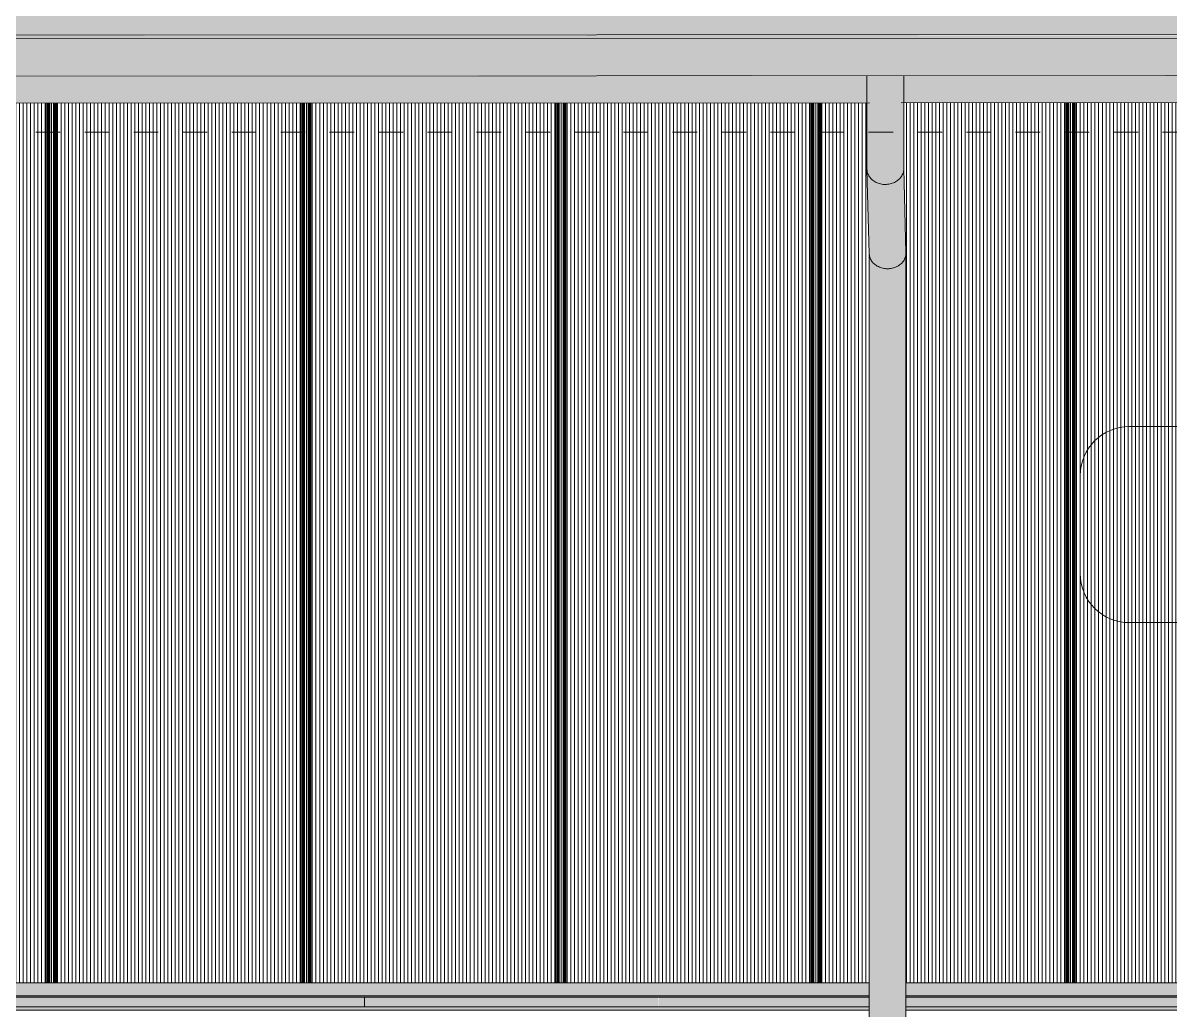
# Model space of a CAD drawing. Header units: metres. Extents: x -2362 to -2010, y -1 to 30.
# Drawn here: x -2189.832 to -2185.15, y 11.658 to 15.686 of the extents above; entities that cross this region are included whole.
import ezdxf

# ---------------------------------------------------------------- set-up
doc = ezdxf.new("R2010")
doc.units = ezdxf.units.M
doc.linetypes.add('AEC_Center', pattern=[0.024, 0.012, -0.004, 0.004, -0.004])
for name, color, linetype, lineweight in [('A-FLOR-LEVL', 51, 'Continuous', 5), ('A-GENM', 13, 'Continuous', 5), ('A-GLAZ-CURT', 52, 'Continuous', 5), ('A-GLAZ-CWMG', 51, 'Continuous', 5), ('A-ROOF', 132, 'Continuous', 5), ('A-WALL', 113, 'Continuous', 5), ('A-WALL-IDEN', 211, 'Continuous', 5), ('P-SANR-FIXT', 6, 'Continuous', 5), ('S-BEAM', 12, 'Continuous', 5)]:
    doc.layers.add(name, color=color, linetype=linetype, lineweight=lineweight)

# ---------------------------------------------------------------- blocks, each defined once
blk = doc.blocks.new('Mechanical - Condensers - Mechanical - Condensers-1249279-SOUTH EAST - PART A')
at = {"layer": 'A-GENM'}
for points in [[(-947.6739, 11.6705), (-947.5739, 11.6705), (-947.5739, 11.7105), (-947.6739, 11.7105)], [(-947.574, 11.6705), (-946.5739, 11.6705), (-946.5739, 11.7105), (-947.574, 11.7105)], [(-946.5032, 11.6705), (-946.4739, 11.6705), (-946.4759, 11.7105), (-946.5739, 11.7105), (-946.5739, 11.6705), (-946.5151, 11.6705)]]:
    blk.add_hatch(color=256, dxfattribs=at).paths.add_polyline_path(points)
blk.add_line((-947.6739, 11.7105), (-947.6739, 11.6705), dxfattribs=at)
blk = doc.blocks.new('Downpipe - L Spreader - Default-V77-SOUTH EAST - PART A')
at = {"layer": 'P-SANR-FIXT'}
for points in [[(-945.5483, 15.0271), (-945.5289, 15.0292), (-945.5108, 15.0355), (-945.4952, 15.0455), (-945.4832, 15.0585), (-945.4756, 15.0737), (-945.473, 15.09), (-945.4748, 15.3607), (-945.483, 15.3607), (-945.4832, 15.4707), (-945.6127, 15.4707), (-945.6131, 15.3607), (-945.623, 15.3607), (-945.623, 15.09), (-945.6205, 15.0737), (-945.6131, 15.0585), (-945.6013, 15.0455), (-945.5858, 15.0355), (-945.5677, 15.0292)], [(-945.5391, 14.6832), (-945.5197, 14.6854), (-945.5016, 14.6917), (-945.486, 14.7017), (-945.474, 14.7147), (-945.4664, 14.7299), (-945.4638, 14.7485), (-945.473, 15.09), (-945.4756, 15.0737), (-945.4832, 15.0585), (-945.4952, 15.0455), (-945.5108, 15.0355), (-945.5289, 15.0292), (-945.5483, 15.0271), (-945.5677, 15.0292), (-945.5858, 15.0355), (-945.6013, 15.0455), (-945.6131, 15.0585), (-945.6205, 15.0737), (-945.6226, 15.0737), (-945.6113, 14.7299), (-945.6013, 14.7118), (-945.5858, 14.6976), (-945.5677, 14.6886), (-945.5585, 14.6854)], [(-945.5391, 11.5033), (-945.4682, 11.5059), (-945.4638, 11.5072), (-945.4638, 14.7462), (-945.4695, 14.7236), (-945.4756, 14.7129), (-945.486, 14.7017), (-945.5108, 14.6885), (-945.5289, 14.6844), (-945.5483, 14.6843), (-945.5677, 14.6886), (-945.5766, 14.6917), (-945.592, 14.7017), (-945.6039, 14.7147), (-945.6113, 14.7299), (-945.6138, 14.7462), (-945.6137, 11.5072), (-945.6038, 11.5052), (-945.5584, 11.5034)]]:
    blk.add_hatch(color=256, dxfattribs=at).paths.add_polyline_path(points)
for p, q in [((-945.623, 15.471), (-945.623, 15.0897)), ((-945.473, 15.0903), (-945.473, 15.471)), ((-945.623, 15.0883), (-945.6137, 14.7445)), ((-945.4638, 14.7479), (-945.473, 15.0917)), ((-945.6138, 14.7459), (-945.6138, 11.5049)), ((-945.4638, 11.5049), (-945.4638, 14.7465))]:
    blk.add_line(p, q, dxfattribs=at)
for points in [[(-945.473, 15.09), (-945.473, 15.0873), (-945.4735, 15.0818), (-945.4754, 15.0737), (-945.4786, 15.0658), (-945.4823, 15.0597), (-945.4858, 15.055), (-945.4896, 15.0505), (-945.4951, 15.0454), (-945.5025, 15.0399), (-945.5107, 15.0353), (-945.5195, 15.0317), (-945.532, 15.0282), (-945.5484, 15.0263), (-945.568, 15.0285), (-945.5832, 15.0338), (-945.5941, 15.0399), (-945.6014, 15.0454), (-945.6068, 15.0505), (-945.6106, 15.055), (-945.614, 15.0597), (-945.6176, 15.0658), (-945.6207, 15.0737), (-945.6226, 15.0818), (-945.623, 15.0873), (-945.623, 15.09)], [(-945.4638, 14.7462), (-945.4638, 14.7434), (-945.4642, 14.7378), (-945.4662, 14.7299), (-945.4694, 14.722), (-945.4731, 14.7158), (-945.4766, 14.7112), (-945.4804, 14.7067), (-945.4858, 14.7015), (-945.4933, 14.6961), (-945.5015, 14.6915), (-945.5103, 14.6879), (-945.5227, 14.6843), (-945.5391, 14.6825), (-945.5587, 14.6847), (-945.574, 14.69), (-945.5848, 14.6961), (-945.5922, 14.7015), (-945.5976, 14.7067), (-945.6014, 14.7112), (-945.6048, 14.7158), (-945.6084, 14.722), (-945.6115, 14.7299), (-945.6134, 14.7378), (-945.6138, 14.7434), (-945.6138, 14.7462)]]:
    blk.add_open_spline(points, degree=3, knots=[0, 0, 0, 0, 0.041667, 0.083333, 0.125, 0.166667, 0.1875, 0.208333, 0.25, 0.291667, 0.333333, 0.375, 0.416667, 0.5, 0.583333, 0.666667, 0.708333, 0.75, 0.791667, 0.8125, 0.833333, 0.875, 0.916667, 0.958333, 1, 1, 1, 1], dxfattribs=at)
blk.add_open_spline([(-945.4638, 14.7479), (-945.4638, 14.7474), (-945.4638, 14.7469), (-945.4638, 14.7465)], degree=3, dxfattribs=at)
blk = doc.blocks.new('MulticellPanel_Polycarbonate_Danpal_1040w - Blue-V133-SOUTH EAST - PART A')
at = {"layer": 'A-GLAZ-CURT'}
h = blk.add_hatch(dxfattribs=at)
h.set_pattern_fill('FP_96', color=256, style=0, pattern_type=2)
h.set_pattern_definition([(90, (-944.881, 11.724), (-0.015, 9e-19), [])])
h.paths.add_polyline_path([(-943.7645, 11.7694), (-943.7515, 11.7694), (-943.7515, 15.3615), (-943.7581, 15.3615), (-943.7601, 11.7705), (-943.7652, 11.7705), (-943.7652, 15.3615), (-943.7697, 15.3615), (-943.7697, 11.7705), (-943.7757, 11.7705), (-943.7757, 15.3615), (-944.7674, 15.361), (-944.7682, 11.7705), (-944.7733, 11.7705), (-944.7733, 15.361), (-944.7779, 15.361), (-944.7793, 11.7705), (-944.785, 11.7705), (-944.785, 15.361), (-944.7915, 15.361), (-944.7915, 11.7694), (-943.7646, 11.7694)])
for p, q in [((-944.7915, 11.7694), (-944.7915, 15.361)), ((-943.7515, 11.7694), (-943.7515, 15.3615))]:
    blk.add_line(p, q, dxfattribs=at)
blk = doc.blocks.new('MulticellPanel_Polycarbonate_Danpal_1040w - Blue-V134-SOUTH EAST - PART A')
at = {"layer": 'A-GLAZ-CURT'}
h = blk.add_hatch(dxfattribs=at)
h.set_pattern_fill('FP_97', color=256, style=0, pattern_type=2)
h.set_pattern_definition([(90, (-945.921, 11.724), (-0.015, 9e-19), [])])
h.paths.add_polyline_path([(-944.9798, 11.7694), (-944.7915, 11.7694), (-944.7915, 15.361), (-944.7981, 15.361), (-944.8001, 11.7705), (-944.8052, 11.7705), (-944.8052, 15.361), (-944.8097, 15.361), (-944.8097, 11.7705), (-944.8157, 11.7705), (-944.8157, 15.361), (-945.473, 15.3607), (-945.4714, 15.0292), (-945.4638, 14.7299), (-945.4638, 11.7694)])
h.paths.add_polyline_path([(-945.8082, 11.7694), (-945.6138, 11.7694), (-945.6138, 14.7462), (-945.623, 15.1641), (-945.623, 15.3607), (-945.8074, 15.3606), (-945.8082, 11.7705), (-945.8133, 11.7705), (-945.8133, 15.3606), (-945.8179, 15.3606), (-945.8193, 11.7705), (-945.825, 11.7705), (-945.825, 15.3606), (-945.8315, 15.3606), (-945.8315, 11.7694), (-945.8133, 11.7694)])
for p, q in [((-945.8315, 11.7694), (-945.8315, 15.3606)), ((-944.7915, 11.7694), (-944.7915, 15.361))]:
    blk.add_line(p, q, dxfattribs=at)
blk = doc.blocks.new('MulticellPanel_Polycarbonate_Danpal_1040w - Blue-V135-SOUTH EAST - PART A')
at = {"layer": 'A-GLAZ-CURT'}
h = blk.add_hatch(dxfattribs=at)
h.set_pattern_fill('FP_98', color=256, style=0, pattern_type=2)
h.set_pattern_definition([(90, (-946.961, 11.724), (-0.015, 9e-19), [])])
h.paths.add_polyline_path([(-945.844, 11.7694), (-945.8315, 11.7694), (-945.8315, 15.3606), (-945.8381, 15.3606), (-945.8401, 11.7705), (-945.8452, 11.7705), (-945.8452, 15.3606), (-945.8497, 15.3606), (-945.8497, 11.7705), (-945.8557, 11.7705), (-945.8557, 15.3606), (-946.8474, 15.3601), (-946.8482, 11.7705), (-946.8533, 11.7705), (-946.8533, 15.3601), (-946.8579, 15.3601), (-946.8593, 11.7705), (-946.865, 11.7705), (-946.865, 15.3601), (-946.8715, 15.3601), (-946.8715, 11.7694), (-945.8442, 11.7694)])
for p, q in [((-946.8715, 11.7694), (-946.8715, 15.3601)), ((-945.8315, 11.7694), (-945.8315, 15.3606))]:
    blk.add_line(p, q, dxfattribs=at)
blk = doc.blocks.new('MulticellPanel_Polycarbonate_Danpal_1040w - Blue-V136-SOUTH EAST - PART A')
at = {"layer": 'A-GLAZ-CURT'}
h = blk.add_hatch(dxfattribs=at)
h.set_pattern_fill('FP_99', color=256, style=0, pattern_type=2)
h.set_pattern_definition([(90, (-948.001, 11.724), (-0.015, 9e-19), [])])
h.paths.add_polyline_path([(-946.8953, 11.7694), (-946.8715, 11.7694), (-946.8715, 15.3601), (-946.8781, 15.3601), (-946.8801, 11.7705), (-946.8852, 11.7705), (-946.8852, 15.3601), (-946.8897, 15.3601), (-946.8897, 11.7705), (-946.8957, 11.7705), (-946.8957, 15.3601), (-947.8874, 15.3597), (-947.8882, 11.7705), (-947.8933, 11.7705), (-947.8933, 15.3597), (-947.8979, 15.3597), (-947.8993, 11.7705), (-947.905, 11.7705), (-947.905, 15.3597), (-947.9115, 15.3597), (-947.9104, 11.7694), (-946.8955, 11.7694)])
for p, q in [((-947.9115, 11.7694), (-947.9115, 15.3597)), ((-946.8715, 11.7694), (-946.8715, 15.3601))]:
    blk.add_line(p, q, dxfattribs=at)
blk = doc.blocks.new('MulticellPanel_Polycarbonate_Danpal_1040w - Blue-V137-SOUTH EAST - PART A')
at = {"layer": 'A-GLAZ-CURT'}
h = blk.add_hatch(dxfattribs=at)
h.set_pattern_fill('FP_100', color=256, style=0, pattern_type=2)
h.set_pattern_definition([(90, (-949.041, 11.724), (-0.015, 9e-19), [])])
h.paths.add_polyline_path([(-947.9353, 11.7694), (-947.9115, 11.7694), (-947.9115, 15.3597), (-947.9181, 15.3597), (-947.9201, 11.7705), (-947.9252, 11.7705), (-947.9252, 15.3597), (-947.9297, 15.3597), (-947.9297, 11.7705), (-947.9357, 11.7705), (-947.9357, 15.3597), (-948.9274, 15.3592), (-948.9282, 11.7705), (-948.9333, 11.7705), (-948.9333, 15.3592), (-948.9379, 15.3592), (-948.9393, 11.7705), (-948.945, 11.7705), (-948.945, 15.3592), (-948.9515, 15.3592), (-948.9515, 11.7694), (-947.9355, 11.7694)])
for p, q in [((-947.9115, 11.7694), (-947.9115, 15.3597)), ((-948.9515, 11.7694), (-948.9515, 15.3592))]:
    blk.add_line(p, q, dxfattribs=at)
blk = doc.blocks.new('MulticellPanel_Polycarbonate_Danpal_1040w - Premium Purple-V138-SOUTH EAST - PART A')
at = {"layer": 'A-GLAZ-CURT'}
h = blk.add_hatch(dxfattribs=at)
h.set_pattern_fill('FP_101', color=256, style=0, pattern_type=2)
h.set_pattern_definition([(90, (-950.081, 11.724), (-0.015, 9e-19), [])])
h.paths.add_polyline_path([(-949.9836, 11.7694), (-948.9515, 11.7694), (-948.9515, 15.3592), (-948.9581, 15.3592), (-948.9601, 11.7705), (-948.9652, 11.7705), (-948.9652, 15.3592), (-948.9697, 15.3592), (-948.9697, 11.7705), (-948.9757, 11.7705), (-948.9757, 15.3592), (-949.9674, 15.3588), (-949.9682, 11.7705), (-949.9733, 11.7705), (-949.9733, 15.3588), (-949.9779, 15.3588), (-949.9793, 11.7705), (-949.985, 11.7705), (-949.985, 15.3588), (-949.9915, 15.3588), (-949.9915, 11.7694), (-949.9837, 11.7694)])
for p, q in [((-949.9915, 11.7694), (-949.9915, 15.3588)), ((-948.9515, 11.7694), (-948.9515, 15.3592))]:
    blk.add_line(p, q, dxfattribs=at)
blk = doc.blocks.new('Rectangular Mullion - Frame_Framed Facade_Danpal_DPANMF BT1-1113569-SOUTH EAST - PART A')
at = {"layer": 'A-GLAZ-CWMG'}
for points in [[(-914.6969, 11.716), (-914.6315, 11.716), (-914.6315, 11.7694), (-915.6715, 11.7694), (-915.6715, 11.716), (-915.1854, 11.716)], [(-914.6315, 11.7105), (-914.6315, 11.716), (-915.6715, 11.716), (-915.6715, 11.7105), (-914.6969, 11.7105)]]:
    blk.add_hatch(color=256, dxfattribs=at).paths.add_polyline_path(points)
for p, q in [((-915.6715, 11.7694), (-914.6315, 11.7694)), ((-915.6715, 11.716), (-914.6315, 11.716)), ((-915.6715, 11.7105), (-914.6315, 11.7105))]:
    blk.add_line(p, q, dxfattribs=at)
blk = doc.blocks.new('Rectangular Mullion - Frame_Framed Facade_Danpal_DPANMF BT1-V167-SOUTH EAST - PART A')
at = {"layer": 'A-GLAZ-CWMG'}
h = blk.add_hatch(color=256, dxfattribs=at)
h.paths.add_polyline_path([(-944.9798, 11.716), (-944.7915, 11.716), (-944.7915, 11.7694), (-945.4638, 11.7694), (-945.4638, 11.716)])
h.paths.add_polyline_path([(-945.8315, 11.716), (-945.6138, 11.716), (-945.6138, 11.7694), (-945.8315, 11.7694)])
h = blk.add_hatch(color=256, dxfattribs=at)
h.paths.add_polyline_path([(-944.7915, 11.7105), (-944.7915, 11.716), (-945.4638, 11.716), (-945.4638, 11.7105), (-944.9798, 11.7105)])
h.paths.add_polyline_path([(-945.8315, 11.7105), (-945.6138, 11.7105), (-945.6138, 11.716), (-945.8315, 11.716)])
for p, q in [((-945.8315, 11.7694), (-945.6135, 11.7694)), ((-945.464, 11.7694), (-944.7915, 11.7694)), ((-945.8315, 11.716), (-945.6136, 11.716)), ((-945.8315, 11.7105), (-945.6136, 11.7105)), ((-945.4639, 11.716), (-944.7915, 11.716)), ((-945.4639, 11.7105), (-944.7915, 11.7105))]:
    blk.add_line(p, q, dxfattribs=at)
blk = doc.blocks.new('Rectangular Mullion - Mullion_FramedFacade_Danpal_DPAEC50-V200-SOUTH EAST - PART A')
at = {"layer": 'A-GLAZ-CWMG'}
for points in [[(-944.8148, 11.7705), (-944.8097, 11.7705), (-944.8097, 15.361), (-944.8148, 15.361), (-944.8148, 11.8605)], [(-944.8038, 11.7705), (-944.8001, 11.7705), (-944.8001, 15.361), (-944.8038, 15.361), (-944.8038, 11.8605)], [(-944.7829, 11.7705), (-944.7793, 11.7705), (-944.7793, 15.361), (-944.7829, 15.361), (-944.7829, 11.8605)], [(-944.7733, 11.7705), (-944.7682, 11.7705), (-944.7682, 15.361), (-944.7733, 15.361), (-944.7733, 11.8605)], [(-944.8052, 11.7705), (-944.8048, 11.7705), (-944.8052, 11.8605)], [(-944.785, 11.7705), (-944.7837, 11.7705), (-944.785, 11.8605)], [(-944.7793, 11.7705), (-944.7783, 11.7705), (-944.7793, 11.8605)], [(-944.7783, 11.7705), (-944.7779, 11.7705), (-944.7783, 11.8605)], [(-944.8151, 11.7705), (-944.8148, 11.7705), (-944.8153, 11.7705)], [(-944.7999, 11.7705), (-944.7993, 11.7705), (-944.8001, 11.7705)], [(-944.7832, 11.7705), (-944.7829, 11.7705), (-944.7834, 11.7705)], [(-944.768, 11.7705), (-944.7674, 11.7705), (-944.7682, 11.7705)]]:
    blk.add_hatch(color=256, dxfattribs=at).paths.add_polyline_path(points)
for p, q in [((-944.8148, 15.361), (-944.8148, 11.7705)), ((-944.8097, 15.361), (-944.8097, 11.7705)), ((-944.808, 11.7705), (-944.808, 15.361)), ((-944.8048, 15.361), (-944.8048, 11.7705)), ((-944.8038, 15.361), (-944.8038, 11.7705)), ((-944.8001, 15.361), (-944.8001, 11.7705)), ((-944.7993, 15.361), (-944.7993, 11.7705)), ((-944.7837, 15.361), (-944.7837, 11.7705)), ((-944.7829, 15.361), (-944.7829, 11.7705)), ((-944.7793, 15.361), (-944.7793, 11.7705)), ((-944.7783, 15.361), (-944.7783, 11.7705)), ((-944.7751, 15.361), (-944.7751, 11.7705)), ((-944.7733, 15.361), (-944.7733, 11.7705)), ((-944.7682, 15.361), (-944.7682, 11.7705)), ((-944.7672, 11.7705), (-944.7672, 15.361)), ((-944.8157, 11.7705), (-944.8148, 11.7705)), ((-944.8097, 11.7705), (-944.8148, 11.7705)), ((-944.8052, 11.7705), (-944.8048, 11.7705)), ((-944.8048, 11.7705), (-944.8038, 11.7705)), ((-944.8001, 11.7705), (-944.8038, 11.7705)), ((-944.8001, 11.7705), (-944.7993, 11.7705)), ((-944.7973, 11.7705), (-944.7993, 11.7705)), ((-944.7837, 11.7705), (-944.7858, 11.7705)), ((-944.7837, 11.7705), (-944.7829, 11.7705)), ((-944.7793, 11.7705), (-944.7829, 11.7705)), ((-944.7793, 11.7705), (-944.7783, 11.7705)), ((-944.7783, 11.7705), (-944.7778, 11.7705)), ((-944.7682, 11.7705), (-944.7733, 11.7705)), ((-944.7682, 11.7705), (-944.7674, 11.7705))]:
    blk.add_line(p, q, dxfattribs=at)
for points, knots in [([(-944.8088, 11.7705), (-944.8088, 11.7705), (-944.8091, 11.7705), (-944.8094, 11.7705), (-944.8097, 11.7705)], [0.7083223, 0.7083223, 0.7083223, 0.7083223, 0.75, 1, 1, 1, 1]), ([(-944.7733, 11.7705), (-944.7735, 11.7705), (-944.7737, 11.7705), (-944.7739, 11.7705), (-944.774, 11.7705), (-944.7742, 11.7705), (-944.7742, 11.7705), (-944.7743, 11.7705)], [0, 0, 0, 0, 0.0833333, 0.1666667, 0.2083333, 0.25, 0.2916774, 0.2916774, 0.2916774, 0.2916774])]:
    blk.add_open_spline(points, degree=3, knots=knots, dxfattribs=at)
blk = doc.blocks.new('Rectangular Mullion - Mullion_FramedFacade_Danpal_DPAEC50-V201-SOUTH EAST - PART A')
at = {"layer": 'A-GLAZ-CWMG'}
for points in [[(-945.8548, 11.7705), (-945.8497, 11.7705), (-945.8497, 15.3606), (-945.8548, 15.3606), (-945.8548, 11.8605)], [(-945.8438, 11.7705), (-945.8401, 11.7705), (-945.8401, 15.3606), (-945.8438, 15.3606), (-945.8438, 11.8605)], [(-945.8229, 11.7705), (-945.8193, 11.7705), (-945.8193, 15.3606), (-945.8229, 15.3606), (-945.8229, 11.8605)], [(-945.8133, 11.7705), (-945.8082, 11.7705), (-945.8082, 15.3606), (-945.8133, 15.3606), (-945.8133, 11.8605)], [(-945.825, 11.7705), (-945.8237, 11.7705), (-945.825, 11.8605)], [(-945.8193, 11.7705), (-945.8183, 11.7705), (-945.8193, 11.8605)], [(-945.8551, 11.7705), (-945.8548, 11.7705), (-945.8553, 11.7705)], [(-945.8399, 11.7705), (-945.8393, 11.7705), (-945.8401, 11.7705)], [(-945.8232, 11.7705), (-945.8229, 11.7705), (-945.8234, 11.7705)], [(-945.808, 11.7705), (-945.8074, 11.7705), (-945.8082, 11.7705)]]:
    blk.add_hatch(color=256, dxfattribs=at).paths.add_polyline_path(points)
for p, q in [((-945.8548, 15.3606), (-945.8548, 11.7705)), ((-945.8497, 15.3606), (-945.8497, 11.7705)), ((-945.848, 11.7705), (-945.848, 15.3606)), ((-945.8448, 15.3606), (-945.8448, 11.7705)), ((-945.8438, 15.3606), (-945.8438, 11.7705)), ((-945.8401, 15.3606), (-945.8401, 11.7705)), ((-945.8393, 15.3606), (-945.8393, 11.7705)), ((-945.8237, 15.3606), (-945.8237, 11.7705)), ((-945.8229, 15.3606), (-945.8229, 11.7705)), ((-945.8193, 15.3606), (-945.8193, 11.7705)), ((-945.8183, 15.3606), (-945.8183, 11.7705)), ((-945.8151, 15.3606), (-945.8151, 11.7705)), ((-945.8133, 15.3606), (-945.8133, 11.7705)), ((-945.8082, 15.3606), (-945.8082, 11.7705)), ((-945.8072, 11.7705), (-945.8072, 15.3606)), ((-945.8557, 11.7705), (-945.8548, 11.7705)), ((-945.8497, 11.7705), (-945.8548, 11.7705)), ((-945.8452, 11.7705), (-945.8448, 11.7705)), ((-945.8448, 11.7705), (-945.8438, 11.7705)), ((-945.8401, 11.7705), (-945.8438, 11.7705)), ((-945.8401, 11.7705), (-945.8393, 11.7705)), ((-945.8373, 11.7705), (-945.8393, 11.7705)), ((-945.8237, 11.7705), (-945.8258, 11.7705)), ((-945.8237, 11.7705), (-945.8229, 11.7705)), ((-945.8193, 11.7705), (-945.8229, 11.7705)), ((-945.8193, 11.7705), (-945.8183, 11.7705)), ((-945.8183, 11.7705), (-945.8178, 11.7705)), ((-945.8082, 11.7705), (-945.8133, 11.7705)), ((-945.8082, 11.7705), (-945.8074, 11.7705))]:
    blk.add_line(p, q, dxfattribs=at)
for points, knots in [([(-945.8488, 11.7705), (-945.8488, 11.7705), (-945.8491, 11.7705), (-945.8494, 11.7705), (-945.8497, 11.7705)], [0.7083223, 0.7083223, 0.7083223, 0.7083223, 0.75, 1, 1, 1, 1]), ([(-945.8133, 11.7705), (-945.8135, 11.7705), (-945.8137, 11.7705), (-945.8139, 11.7705), (-945.814, 11.7705), (-945.8142, 11.7705), (-945.8142, 11.7705), (-945.8143, 11.7705)], [0, 0, 0, 0, 0.0833333, 0.1666667, 0.2083333, 0.25, 0.2916774, 0.2916774, 0.2916774, 0.2916774])]:
    blk.add_open_spline(points, degree=3, knots=knots, dxfattribs=at)
blk = doc.blocks.new('Rectangular Mullion - Mullion_FramedFacade_Danpal_DPAEC50-V202-SOUTH EAST - PART A')
at = {"layer": 'A-GLAZ-CWMG'}
for points in [[(-946.8948, 11.7705), (-946.8897, 11.7705), (-946.8897, 15.3601), (-946.8948, 15.3601), (-946.8948, 11.8605)], [(-946.8838, 11.7705), (-946.8801, 11.7705), (-946.8801, 15.3601), (-946.8838, 15.3601), (-946.8838, 11.8605)], [(-946.8629, 11.7705), (-946.8593, 11.7705), (-946.8593, 15.3601), (-946.8629, 15.3601), (-946.8629, 11.8605)], [(-946.8533, 11.7705), (-946.8482, 11.7705), (-946.8482, 15.3601), (-946.8533, 15.3601), (-946.8533, 11.8605)], [(-946.8852, 11.7705), (-946.8848, 11.7705), (-946.8852, 11.8605)], [(-946.865, 11.7705), (-946.8637, 11.7705), (-946.865, 11.8605)], [(-946.8593, 11.7705), (-946.8583, 11.7705), (-946.8593, 11.8605)], [(-946.8583, 11.7705), (-946.8579, 11.7705), (-946.8583, 11.8605)], [(-946.8951, 11.7705), (-946.8948, 11.7705), (-946.8953, 11.7705)], [(-946.8799, 11.7705), (-946.8793, 11.7705), (-946.8801, 11.7705)], [(-946.8632, 11.7705), (-946.8629, 11.7705), (-946.8634, 11.7705)], [(-946.848, 11.7705), (-946.8474, 11.7705), (-946.8482, 11.7705)]]:
    blk.add_hatch(color=256, dxfattribs=at).paths.add_polyline_path(points)
for p, q in [((-946.8948, 15.3601), (-946.8948, 11.7705)), ((-946.8897, 15.3601), (-946.8897, 11.7705)), ((-946.888, 11.7705), (-946.888, 15.3601)), ((-946.8848, 15.3601), (-946.8848, 11.7705)), ((-946.8838, 15.3601), (-946.8838, 11.7705)), ((-946.8801, 15.3601), (-946.8801, 11.7705)), ((-946.8793, 15.3601), (-946.8793, 11.7705)), ((-946.8637, 15.3601), (-946.8637, 11.7705)), ((-946.8629, 15.3601), (-946.8629, 11.7705)), ((-946.8593, 15.3601), (-946.8593, 11.7705)), ((-946.8583, 15.3601), (-946.8583, 11.7705)), ((-946.8551, 15.3601), (-946.8551, 11.7705)), ((-946.8533, 15.3601), (-946.8533, 11.7705)), ((-946.8482, 15.3601), (-946.8482, 11.7705)), ((-946.8472, 11.7705), (-946.8472, 15.3601)), ((-946.8957, 11.7705), (-946.8948, 11.7705)), ((-946.8897, 11.7705), (-946.8948, 11.7705)), ((-946.8852, 11.7705), (-946.8848, 11.7705)), ((-946.8848, 11.7705), (-946.8838, 11.7705)), ((-946.8801, 11.7705), (-946.8838, 11.7705)), ((-946.8801, 11.7705), (-946.8793, 11.7705)), ((-946.8773, 11.7705), (-946.8793, 11.7705)), ((-946.8637, 11.7705), (-946.8658, 11.7705)), ((-946.8637, 11.7705), (-946.8629, 11.7705)), ((-946.8593, 11.7705), (-946.8629, 11.7705)), ((-946.8593, 11.7705), (-946.8583, 11.7705)), ((-946.8583, 11.7705), (-946.8578, 11.7705)), ((-946.8482, 11.7705), (-946.8533, 11.7705)), ((-946.8482, 11.7705), (-946.8474, 11.7705))]:
    blk.add_line(p, q, dxfattribs=at)
for points, knots in [([(-946.8888, 11.7705), (-946.8888, 11.7705), (-946.8891, 11.7705), (-946.8894, 11.7705), (-946.8897, 11.7705)], [0.7083223, 0.7083223, 0.7083223, 0.7083223, 0.75, 1, 1, 1, 1]), ([(-946.8533, 11.7705), (-946.8535, 11.7705), (-946.8537, 11.7705), (-946.8539, 11.7705), (-946.854, 11.7705), (-946.8542, 11.7705), (-946.8542, 11.7705), (-946.8543, 11.7705)], [0, 0, 0, 0, 0.0833333, 0.1666667, 0.2083333, 0.25, 0.2916774, 0.2916774, 0.2916774, 0.2916774])]:
    blk.add_open_spline(points, degree=3, knots=knots, dxfattribs=at)
blk = doc.blocks.new('Rectangular Mullion - Mullion_FramedFacade_Danpal_DPAEC50-V203-SOUTH EAST - PART A')
at = {"layer": 'A-GLAZ-CWMG'}
for points in [[(-947.9348, 11.7705), (-947.9297, 11.7705), (-947.9297, 15.3597), (-947.9348, 15.3597), (-947.9348, 11.8605)], [(-947.9238, 11.7705), (-947.9201, 11.7705), (-947.9201, 15.3597), (-947.9238, 15.3597), (-947.9238, 11.8605)], [(-947.9029, 11.7705), (-947.8993, 11.7705), (-947.8993, 15.3597), (-947.9029, 15.3597), (-947.9029, 11.8605)], [(-947.8933, 11.7705), (-947.8882, 11.7705), (-947.8882, 15.3597), (-947.8933, 15.3597), (-947.8933, 11.8605)], [(-947.9252, 11.7705), (-947.9248, 11.7705), (-947.9252, 11.8605)], [(-947.905, 11.7705), (-947.9037, 11.7705), (-947.905, 11.8605)], [(-947.8993, 11.7705), (-947.8983, 11.7705), (-947.8993, 11.8605)], [(-947.8983, 11.7705), (-947.8979, 11.7705), (-947.8983, 11.8605)], [(-947.9351, 11.7705), (-947.9348, 11.7705), (-947.9353, 11.7705)], [(-947.9199, 11.7705), (-947.9193, 11.7705), (-947.9201, 11.7705)], [(-947.9032, 11.7705), (-947.9029, 11.7705), (-947.9034, 11.7705)], [(-947.888, 11.7705), (-947.8874, 11.7705), (-947.8882, 11.7705)]]:
    blk.add_hatch(color=256, dxfattribs=at).paths.add_polyline_path(points)
for p, q in [((-947.9348, 15.3597), (-947.9348, 11.7705)), ((-947.9297, 15.3597), (-947.9297, 11.7705)), ((-947.928, 11.7705), (-947.928, 15.3597)), ((-947.9248, 15.3597), (-947.9248, 11.7705)), ((-947.9238, 15.3597), (-947.9238, 11.7705)), ((-947.9201, 15.3597), (-947.9201, 11.7705)), ((-947.9193, 15.3597), (-947.9193, 11.7705)), ((-947.9037, 15.3597), (-947.9037, 11.7705)), ((-947.9029, 15.3597), (-947.9029, 11.7705)), ((-947.8993, 15.3597), (-947.8993, 11.7705)), ((-947.8983, 15.3597), (-947.8983, 11.7705)), ((-947.8951, 15.3597), (-947.8951, 11.7705)), ((-947.8933, 15.3597), (-947.8933, 11.7705)), ((-947.8882, 15.3597), (-947.8882, 11.7705)), ((-947.8872, 11.7705), (-947.8872, 15.3597)), ((-947.9357, 11.7705), (-947.9348, 11.7705)), ((-947.9297, 11.7705), (-947.9348, 11.7705)), ((-947.9252, 11.7705), (-947.9248, 11.7705)), ((-947.9248, 11.7705), (-947.9238, 11.7705)), ((-947.9201, 11.7705), (-947.9238, 11.7705)), ((-947.9201, 11.7705), (-947.9193, 11.7705)), ((-947.9173, 11.7705), (-947.9193, 11.7705)), ((-947.9037, 11.7705), (-947.9058, 11.7705)), ((-947.9037, 11.7705), (-947.9029, 11.7705)), ((-947.8993, 11.7705), (-947.9029, 11.7705)), ((-947.8993, 11.7705), (-947.8983, 11.7705)), ((-947.8983, 11.7705), (-947.8978, 11.7705)), ((-947.8882, 11.7705), (-947.8933, 11.7705)), ((-947.8882, 11.7705), (-947.8874, 11.7705))]:
    blk.add_line(p, q, dxfattribs=at)
for points, knots in [([(-947.9288, 11.7705), (-947.9288, 11.7705), (-947.9291, 11.7705), (-947.9294, 11.7705), (-947.9297, 11.7705)], [0.7083223, 0.7083223, 0.7083223, 0.7083223, 0.75, 1, 1, 1, 1]), ([(-947.8933, 11.7705), (-947.8935, 11.7705), (-947.8937, 11.7705), (-947.8939, 11.7705), (-947.894, 11.7705), (-947.8942, 11.7705), (-947.8942, 11.7705), (-947.8943, 11.7705)], [0, 0, 0, 0, 0.0833333, 0.1666667, 0.2083333, 0.25, 0.2916774, 0.2916774, 0.2916774, 0.2916774])]:
    blk.add_open_spline(points, degree=3, knots=knots, dxfattribs=at)
blk = doc.blocks.new('Rectangular Mullion - Mullion_FramedFacade_Danpal_DPAEC50-V204-SOUTH EAST - PART A')
at = {"layer": 'A-GLAZ-CWMG'}
for points in [[(-948.9748, 11.7705), (-948.9697, 11.7705), (-948.9697, 15.3592), (-948.9748, 15.3592), (-948.9748, 11.8605)], [(-948.9638, 11.7705), (-948.9601, 11.7705), (-948.9601, 15.3592), (-948.9638, 15.3592), (-948.9638, 11.8605)], [(-948.9429, 11.7705), (-948.9393, 11.7705), (-948.9393, 15.3592), (-948.9429, 15.3592), (-948.9429, 11.8605)], [(-948.9333, 11.7705), (-948.9282, 11.7705), (-948.9282, 15.3592), (-948.9333, 15.3592), (-948.9333, 11.8605)], [(-948.9652, 11.7705), (-948.9648, 11.7705), (-948.9652, 11.8605)], [(-948.945, 11.7705), (-948.9437, 11.7705), (-948.945, 11.8605)], [(-948.9393, 11.7705), (-948.9383, 11.7705), (-948.9393, 11.8605)], [(-948.9383, 11.7705), (-948.9379, 11.7705), (-948.9383, 11.8605)], [(-948.9751, 11.7705), (-948.9748, 11.7705), (-948.9753, 11.7705)], [(-948.9599, 11.7705), (-948.9593, 11.7705), (-948.9601, 11.7705)], [(-948.9432, 11.7705), (-948.9429, 11.7705), (-948.9434, 11.7705)], [(-948.928, 11.7705), (-948.9274, 11.7705), (-948.9282, 11.7705)]]:
    blk.add_hatch(color=256, dxfattribs=at).paths.add_polyline_path(points)
for p, q in [((-948.9748, 15.3592), (-948.9748, 11.7705)), ((-948.9697, 15.3592), (-948.9697, 11.7705)), ((-948.968, 11.7705), (-948.968, 15.3592)), ((-948.9648, 15.3592), (-948.9648, 11.7705)), ((-948.9638, 15.3592), (-948.9638, 11.7705)), ((-948.9601, 15.3592), (-948.9601, 11.7705)), ((-948.9593, 15.3592), (-948.9593, 11.7705)), ((-948.9437, 15.3592), (-948.9437, 11.7705)), ((-948.9429, 15.3592), (-948.9429, 11.7705)), ((-948.9393, 15.3592), (-948.9393, 11.7705)), ((-948.9383, 15.3592), (-948.9383, 11.7705)), ((-948.9351, 15.3592), (-948.9351, 11.7705)), ((-948.9333, 15.3592), (-948.9333, 11.7705)), ((-948.9282, 15.3592), (-948.9282, 11.7705)), ((-948.9272, 11.7705), (-948.9272, 15.3592)), ((-948.9757, 11.7705), (-948.9748, 11.7705)), ((-948.9697, 11.7705), (-948.9748, 11.7705)), ((-948.9652, 11.7705), (-948.9648, 11.7705)), ((-948.9648, 11.7705), (-948.9638, 11.7705)), ((-948.9601, 11.7705), (-948.9638, 11.7705)), ((-948.9601, 11.7705), (-948.9593, 11.7705)), ((-948.9573, 11.7705), (-948.9593, 11.7705)), ((-948.9437, 11.7705), (-948.9458, 11.7705)), ((-948.9437, 11.7705), (-948.9429, 11.7705)), ((-948.9393, 11.7705), (-948.9429, 11.7705)), ((-948.9393, 11.7705), (-948.9383, 11.7705)), ((-948.9383, 11.7705), (-948.9378, 11.7705)), ((-948.9282, 11.7705), (-948.9333, 11.7705)), ((-948.9282, 11.7705), (-948.9274, 11.7705))]:
    blk.add_line(p, q, dxfattribs=at)
for points, knots in [([(-948.9688, 11.7705), (-948.9688, 11.7705), (-948.9691, 11.7705), (-948.9694, 11.7705), (-948.9697, 11.7705)], [0.7083223, 0.7083223, 0.7083223, 0.7083223, 0.75, 1, 1, 1, 1]), ([(-948.9333, 11.7705), (-948.9335, 11.7705), (-948.9337, 11.7705), (-948.9339, 11.7705), (-948.934, 11.7705), (-948.9342, 11.7705), (-948.9342, 11.7705), (-948.9343, 11.7705)], [0, 0, 0, 0, 0.0833333, 0.1666667, 0.2083333, 0.25, 0.2916774, 0.2916774, 0.2916774, 0.2916774])]:
    blk.add_open_spline(points, degree=3, knots=knots, dxfattribs=at)
blk = doc.blocks.new('Roofs 1 - Roofs 1-2640243-SOUTH EAST - PART A')
at = {"layer": 'A-ROOF'}
for points in [[(-973.4462, 15.6229), (-913.5314, 15.6487), (-913.5314, 15.6523), (-973.4464, 15.6265)], [(-973.4462, 15.6113), (-913.5314, 15.6383), (-913.5314, 15.6487), (-973.4462, 15.6215), (-973.4462, 15.6124)], [(-973.4471, 15.4613), (-930.9924, 15.4796), (-930.9761, 15.485), (-930.9567, 15.4872), (-930.9373, 15.4853), (-930.9192, 15.4796), (-926.9714, 15.4813), (-926.9654, 15.49), (-926.8335, 15.49), (-926.828, 15.4814), (-922.8274, 15.4831), (-922.8274, 15.49), (-922.6774, 15.49), (-922.6774, 15.4832), (-918.6075, 15.4849), (-918.6075, 15.49), (-918.4575, 15.49), (-918.4575, 15.485), (-914.4256, 15.4867), (-914.4256, 15.49), (-914.2756, 15.49), (-914.2756, 15.4868), (-913.5314, 15.4871), (-913.5314, 15.6371), (-973.4462, 15.6113), (-973.4463, 15.6046)]]:
    blk.add_hatch(color=256, dxfattribs=at).paths.add_polyline_path(points)
h = blk.add_hatch(color=256, dxfattribs=at)
h.paths.add_polyline_path([(-973.4471, 15.4587), (-930.9941, 15.4791), (-930.9932, 15.4796), (-973.4471, 15.459)])
h.paths.add_polyline_path([(-930.9092, 15.477), (-926.9721, 15.4802), (-926.9729, 15.4813), (-930.9127, 15.4773), (-930.9102, 15.4771)])
h.paths.add_polyline_path([(-926.8272, 15.4788), (-922.8274, 15.4819), (-922.8274, 15.4831), (-926.8276, 15.4791), (-926.8273, 15.4789)])
h.paths.add_polyline_path([(-922.6774, 15.4806), (-918.6075, 15.4836), (-918.6075, 15.4849), (-922.6774, 15.4809), (-922.6774, 15.4806)])
h.paths.add_polyline_path([(-918.4575, 15.4824), (-914.4256, 15.4853), (-914.4256, 15.4867), (-918.4575, 15.4827), (-918.4575, 15.4824)])
h.paths.add_polyline_path([(-914.2756, 15.4842), (-913.5314, 15.4857), (-913.5314, 15.4871), (-914.2756, 15.4845), (-914.2756, 15.4842)])
for p, q in [((-913.5314, 15.6523), (-973.4464, 15.6265)), ((-913.5314, 15.6371), (-973.4462, 15.6113)), ((-973.4471, 15.4587), (-926.9654, 15.4787))]:
    blk.add_line(p, q, dxfattribs=at)
blk = doc.blocks.new('Structural Framing 61 - Structural Framing 1-2879215-SOUTH EAST - PART A')
at = {"layer": 'S-BEAM'}
h = blk.add_hatch(color=256, dxfattribs=at)
h.paths.add_polyline_path([(-913.5314, 11.6578), (-913.5314, 11.6705), (-914.2664, 11.6705), (-914.2664, 11.6578), (-913.7201, 11.6578)])
h.paths.add_polyline_path([(-914.4527, 11.6578), (-914.4164, 11.6578), (-914.4164, 11.6705), (-918.4482, 11.6705), (-918.4482, 11.6578), (-914.6969, 11.6578)])
h.paths.add_polyline_path([(-918.8486, 11.6578), (-918.5982, 11.6578), (-918.5982, 11.6705), (-922.6682, 11.6705), (-922.6682, 11.6578), (-919.0928, 11.6578)])
h.paths.add_polyline_path([(-924.2214, 11.6578), (-922.8182, 11.6578), (-922.8182, 11.6705), (-926.8161, 11.6705), (-926.8161, 11.6578), (-924.4656, 11.6578)])
h.paths.add_polyline_path([(-927.152, 11.6578), (-926.9661, 11.6578), (-926.9661, 11.6705), (-930.8721, 11.6705), (-930.8721, 11.6578), (-927.3962, 11.6578)])
h.paths.add_polyline_path([(-931.3037, 11.6578), (-931.0221, 11.6578), (-931.0221, 11.6705), (-934.972, 11.6705), (-934.972, 11.6578), (-932.2805, 11.6578)])
h.paths.add_polyline_path([(-935.2111, 11.6578), (-935.122, 11.6578), (-935.122, 11.6705), (-940.2001, 11.6705), (-940.2001, 11.6578), (-935.4553, 11.6578)])
h.paths.add_polyline_path([(-940.8281, 11.6578), (-940.3501, 11.6578), (-940.3501, 11.6705), (-945.4638, 11.6705), (-945.4638, 11.6578), (-941.0723, 11.6578)])
h.paths.add_polyline_path([(-945.9566, 11.6578), (-945.6138, 11.6578), (-945.6138, 11.6705), (-950.6366, 11.6705), (-950.6366, 11.6578), (-946.4451, 11.6578)])
h.paths.add_polyline_path([(-951.0852, 11.6578), (-950.7866, 11.6578), (-950.7866, 11.6705), (-955.8566, 11.6705), (-955.8566, 11.6578), (-951.3294, 11.6578)])
h.paths.add_polyline_path([(-956.7022, 11.6578), (-956.0066, 11.6578), (-956.0066, 11.6705), (-961.1112, 11.6705), (-961.1112, 11.6578), (-957.1906, 11.6578)])
h.paths.add_polyline_path([(-961.5865, 11.6578), (-961.2612, 11.6578), (-961.2612, 11.6705), (-966.304, 11.6705), (-966.304, 11.6578), (-962.0749, 11.6578)])
h.paths.add_polyline_path([(-966.9593, 11.6578), (-966.454, 11.6578), (-966.454, 11.6705), (-971.3857, 11.6705), (-971.3857, 11.6578), (-967.4477, 11.6578)])
h.paths.add_polyline_path([(-971.8436, 11.6578), (-971.5357, 11.6578), (-971.5357, 11.6705), (-973.0041, 11.6705), (-973.0041, 11.6578), (-972.0878, 11.6578)])
for p, q in [((-950.6368, 11.6705), (-945.6136, 11.6705)), ((-945.4639, 11.6705), (-940.35, 11.6705)), ((-945.6136, 11.6578), (-950.6368, 11.6578)), ((-940.35, 11.6578), (-945.4639, 11.6578))]:
    blk.add_line(p, q, dxfattribs=at)
blk = doc.blocks.new('Wall Tag - Wall Tag 15W-1077267-SOUTH EAST - PART A')
at = {"layer": 'A-WALL-IDEN'}
for p, q in [((-941.9523, 14.0388), (-944.5523, 14.0388)), ((-944.7523, 13.8388), (-944.7523, 13.4388)), ((-941.7523, 13.4388), (-941.7523, 13.8388)), ((-944.5523, 13.2388), (-941.9523, 13.2388))]:
    blk.add_line(p, q, dxfattribs=at)
for centre, start, end in [((-944.5523, 13.8388), 90, 180), ((-941.9523, 13.8388), 360, 90), ((-944.5523, 13.4388), 180, 270), ((-941.9523, 13.4388), 270, 0)]:
    blk.add_arc(centre, 0.2, start, end, dxfattribs=at)

msp = doc.modelspace()

# ---------------------------------------------------------------- hatches: boundary and pattern name
at = {"layer": 'A-ROOF'}
h = msp.add_hatch(color=256, dxfattribs=at)
h.paths.add_polyline_path([(-2214.21, 15.6372), (-2214.21, 15.6384), (-2214.21, 15.6384)])
h.paths.add_polyline_path([(-2214.2149, 15.3487), (-2186.3764, 15.3607), (-2186.3764, 15.4707), (-2214.2109, 15.4599), (-2214.2099, 15.6265), (-2154.2952, 15.6524), (-2154.2952, 15.7459), (-2214.2149, 15.7201), (-2214.2149, 15.3844)])
h.paths.add_polyline_path([(-2186.2467, 15.3607), (-2181.1231, 15.3629), (-2181.1231, 15.473), (-2186.2467, 15.4707), (-2186.2467, 15.4587)])
h.paths.add_polyline_path([(-2180.9731, 15.363), (-2175.8951, 15.3652), (-2175.8951, 15.4752), (-2180.9731, 15.473), (-2180.9731, 15.4587)])
h.paths.add_polyline_path([(-2175.7451, 15.3653), (-2171.7951, 15.367), (-2171.7951, 15.477), (-2175.7451, 15.4753), (-2175.7451, 15.4587)])
h.paths.add_polyline_path([(-2171.6451, 15.367), (-2167.7391, 15.3687), (-2167.7391, 15.4787), (-2171.6451, 15.477), (-2171.6451, 15.4587)])
h.paths.add_polyline_path([(-2167.5891, 15.3688), (-2163.5912, 15.3705), (-2163.5912, 15.4805), (-2167.5891, 15.4788), (-2167.5891, 15.4587)])
h.paths.add_polyline_path([(-2163.4412, 15.3706), (-2159.3712, 15.3723), (-2159.3712, 15.4823), (-2163.4412, 15.4806), (-2163.4412, 15.4587)])
h.paths.add_polyline_path([(-2159.2212, 15.3724), (-2155.1894, 15.3741), (-2155.1894, 15.4841), (-2159.2212, 15.4824), (-2159.2212, 15.4587)])
h.paths.add_polyline_path([(-2155.0394, 15.3742), (-2154.2952, 15.3745), (-2154.2952, 15.4845), (-2155.0394, 15.4842), (-2155.0394, 15.4587)])
at = {"layer": 'A-WALL'}
h = msp.add_hatch(color=256, dxfattribs=at)
h.paths.add_polyline_path([(-2154.3008, 11.6705), (-2154.2999, 11.6705), (-2154.3008, 11.7105), (-2155.0302, 11.7105), (-2155.0302, 11.6705), (-2154.3086, 11.6705)])
h.paths.add_polyline_path([(-2213.7299, 11.6705), (-2212.2995, 11.6705), (-2212.2995, 11.7105), (-2213.7299, 11.7105)])
h.paths.add_polyline_path([(-2155.2165, 11.6705), (-2155.1802, 11.6705), (-2155.1802, 11.7105), (-2156.9304, 11.7105), (-2156.9304, 11.6705), (-2155.3953, 11.6705)])
h.paths.add_polyline_path([(-2212.1495, 11.6705), (-2207.2178, 11.6705), (-2207.2178, 11.7105), (-2212.1495, 11.7105)])
h.paths.add_polyline_path([(-2158.1304, 11.6705), (-2158.1304, 11.7105), (-2159.212, 11.7105), (-2159.212, 11.6705), (-2158.3913, 11.6705)])
h.paths.add_polyline_path([(-2159.3682, 11.6705), (-2159.362, 11.6705), (-2159.362, 11.7105), (-2163.432, 11.7105), (-2163.432, 11.6705), (-2159.5553, 11.6705)])
h.paths.add_polyline_path([(-2207.0678, 11.6705), (-2206.1177, 11.6705), (-2206.1177, 11.7105), (-2207.0678, 11.7105)])
h.paths.add_polyline_path([(-2204.9177, 11.6705), (-2204.2999, 11.6705), (-2204.2999, 11.7105), (-2204.9177, 11.7105)])
h.paths.add_polyline_path([(-2204.1149, 11.6705), (-2204.1149, 11.7105), (-2204.1499, 11.7105), (-2204.1499, 11.6705)])
h.paths.add_polyline_path([(-2163.7153, 11.6705), (-2163.582, 11.6705), (-2163.582, 11.7105), (-2163.7299, 11.7105), (-2163.7299, 11.6705)])
h.paths.add_polyline_path([(-2203.8799, 11.6705), (-2203.8799, 11.7105), (-2203.9149, 11.7105), (-2203.9149, 11.6705)])
h.paths.add_polyline_path([(-2203.7299, 11.6705), (-2202.0249, 11.6705), (-2202.0249, 11.7105), (-2203.7299, 11.7105)])
h.paths.add_polyline_path([(-2163.8799, 11.6705), (-2163.8799, 11.7105), (-2163.9149, 11.7105), (-2163.9149, 11.6705)])
h.paths.add_polyline_path([(-2164.1149, 11.6705), (-2164.1149, 11.7105), (-2164.1499, 11.7105), (-2164.1499, 11.6705)])
h.paths.add_polyline_path([(-2164.741, 11.6705), (-2164.2999, 11.6705), (-2164.2999, 11.7105), (-2167.5799, 11.7105), (-2167.5799, 11.6705), (-2164.7553, 11.6705)])
h.paths.add_polyline_path([(-2201.875, 11.6705), (-2198.578, 11.6705), (-2198.578, 11.7105), (-2201.875, 11.7105)])
h.paths.add_polyline_path([(-2167.8753, 11.6705), (-2167.7299, 11.6705), (-2167.7299, 11.7105), (-2171.6359, 11.7105), (-2171.6359, 11.6705), (-2167.9158, 11.6705)])
h.paths.add_polyline_path([(-2197.2777, 11.6705), (-2197.2777, 11.7105), (-2197.378, 11.7105), (-2197.378, 11.6705)])
h.paths.add_polyline_path([(-2196.0777, 11.6705), (-2194.2999, 11.6705), (-2194.2999, 11.7105), (-2196.0777, 11.7105)])
h.paths.add_polyline_path([(-2171.8232, 11.6705), (-2171.7859, 11.6705), (-2171.7859, 11.7105), (-2173.7299, 11.7105), (-2173.7299, 11.6705), (-2172.0353, 11.6705)])
h.paths.add_polyline_path([(-2194.1499, 11.6705), (-2194.1149, 11.6705), (-2194.1149, 11.7105), (-2194.1499, 11.7105)])
h.paths.add_polyline_path([(-2193.8799, 11.6705), (-2193.8799, 11.7105), (-2193.9149, 11.7105), (-2193.9149, 11.6705)])
h.paths.add_polyline_path([(-2193.7299, 11.6705), (-2191.5504, 11.6705), (-2191.5504, 11.7105), (-2193.7299, 11.7105)])
h.paths.add_polyline_path([(-2173.9149, 11.6705), (-2173.8799, 11.6705), (-2173.8799, 11.7105), (-2173.9149, 11.7105)])
h.paths.add_polyline_path([(-2174.1153, 11.6705), (-2174.1149, 11.6705), (-2174.1153, 11.7105), (-2174.1499, 11.7105), (-2174.1499, 11.6705)])
h.paths.add_polyline_path([(-2191.4004, 11.6705), (-2188.4377, 11.6705), (-2188.4377, 11.7105), (-2191.4004, 11.7105)])
h.paths.add_polyline_path([(-2174.5096, 11.6705), (-2174.2999, 11.6705), (-2174.2999, 11.7105), (-2175.7358, 11.7105), (-2175.7358, 11.6705), (-2174.998, 11.6705)])
h.paths.add_polyline_path([(-2175.9749, 11.6705), (-2175.8858, 11.6705), (-2175.8858, 11.7105), (-2178.4177, 11.7105), (-2178.4171, 11.6705), (-2176.1953, 11.6705)])
h.paths.add_polyline_path([(-2187.2377, 11.6705), (-2186.3776, 11.6705), (-2186.3776, 11.7105), (-2187.2377, 11.7105)])
h.paths.add_polyline_path([(-2186.2276, 11.6705), (-2184.2999, 11.6705), (-2184.2999, 11.7105), (-2186.2276, 11.7105)])
h.paths.add_polyline_path([(-2179.6177, 11.6705), (-2179.6177, 11.7105), (-2180.7704, 11.7105), (-2180.7704, 11.6705), (-2179.8824, 11.6705)])
h.paths.add_polyline_path([(-2181.9704, 11.6705), (-2181.9704, 11.7105), (-2183.7299, 11.7105), (-2183.7299, 11.6705), (-2182.3245, 11.6705)])
h.paths.add_polyline_path([(-2184.1499, 11.6705), (-2184.1149, 11.6705), (-2184.1149, 11.7105), (-2184.1499, 11.7105)])
h.paths.add_polyline_path([(-2183.9149, 11.6705), (-2183.8799, 11.6705), (-2183.8799, 11.7105), (-2183.9149, 11.7105)])

# ---------------------------------------------------------------- linework, layer by layer
at = {"layer": 'A-FLOR-LEVL', "linetype": 'AEC_Center'}
msp.add_line((-2279.3802, 15.24), (-2142.8048, 15.24), dxfattribs=at)
at = {"layer": 'A-ROOF'}
for p, q in [((-2186.3764, 15.3607), (-2214.2149, 15.3487)), ((-2181.1231, 15.3629), (-2186.247, 15.3607))]:
    msp.add_line(p, q, dxfattribs=at)

# ---------------------------------------------------------------- block references
at = {"layer": 'A-GENM'}
msp.add_blockref('Mechanical - Condensers - Mechanical - Condensers-1249279-SOUTH EAST - PART A', (-1240.7638, 0), dxfattribs=at)
at = {"layer": 'A-GLAZ-CURT'}
for name in ['MulticellPanel_Polycarbonate_Danpal_1040w - Blue-V137-SOUTH EAST - PART A', 'MulticellPanel_Polycarbonate_Danpal_1040w - Blue-V136-SOUTH EAST - PART A', 'MulticellPanel_Polycarbonate_Danpal_1040w - Blue-V135-SOUTH EAST - PART A', 'MulticellPanel_Polycarbonate_Danpal_1040w - Blue-V134-SOUTH EAST - PART A', 'MulticellPanel_Polycarbonate_Danpal_1040w - Blue-V133-SOUTH EAST - PART A', 'MulticellPanel_Polycarbonate_Danpal_1040w - Premium Purple-V138-SOUTH EAST - PART A']:
    msp.add_blockref(name, (-1240.7638, 0), dxfattribs=at)
at = {"layer": 'A-GLAZ-CWMG'}
for name, p in [('Rectangular Mullion - Mullion_FramedFacade_Danpal_DPAEC50-V203-SOUTH EAST - PART A', (-1240.7638, 0)), ('Rectangular Mullion - Mullion_FramedFacade_Danpal_DPAEC50-V202-SOUTH EAST - PART A', (-1240.7638, 0)), ('Rectangular Mullion - Mullion_FramedFacade_Danpal_DPAEC50-V201-SOUTH EAST - PART A', (-1240.7638, 0)), ('Rectangular Mullion - Mullion_FramedFacade_Danpal_DPAEC50-V200-SOUTH EAST - PART A', (-1240.7638, 0)), ('Rectangular Mullion - Mullion_FramedFacade_Danpal_DPAEC50-V204-SOUTH EAST - PART A', (-1240.7638, 0)), ('Rectangular Mullion - Frame_Framed Facade_Danpal_DPANMF BT1-1113569-SOUTH EAST - PART A', (-1275.0838, 0)), ('Rectangular Mullion - Frame_Framed Facade_Danpal_DPANMF BT1-1113569-SOUTH EAST - PART A', (-1274.0438, 0)), ('Rectangular Mullion - Frame_Framed Facade_Danpal_DPANMF BT1-1113569-SOUTH EAST - PART A', (-1273.0038, 0)), ('Rectangular Mullion - Frame_Framed Facade_Danpal_DPANMF BT1-1113569-SOUTH EAST - PART A', (-1271.9638, 0)), ('Rectangular Mullion - Frame_Framed Facade_Danpal_DPANMF BT1-V167-SOUTH EAST - PART A', (-1240.7638, 0)), ('Rectangular Mullion - Frame_Framed Facade_Danpal_DPANMF BT1-1113569-SOUTH EAST - PART A', (-1269.8838, 0))]:
    msp.add_blockref(name, p, dxfattribs=at)
at = {"layer": 'A-ROOF'}
msp.add_blockref('Roofs 1 - Roofs 1-2640243-SOUTH EAST - PART A', (-1240.7638, 0), dxfattribs=at)
at = {"layer": 'A-WALL-IDEN'}
msp.add_blockref('Wall Tag - Wall Tag 15W-1077267-SOUTH EAST - PART A', (-1240.7638, 0), dxfattribs=at)
at = {"layer": 'P-SANR-FIXT'}
msp.add_blockref('Downpipe - L Spreader - Default-V77-SOUTH EAST - PART A', (-1240.7638, 0), dxfattribs=at)
at = {"layer": 'S-BEAM'}
msp.add_blockref('Structural Framing 61 - Structural Framing 1-2879215-SOUTH EAST - PART A', (-1240.7638, 0), dxfattribs=at)

doc.saveas('drawing.dxf')
